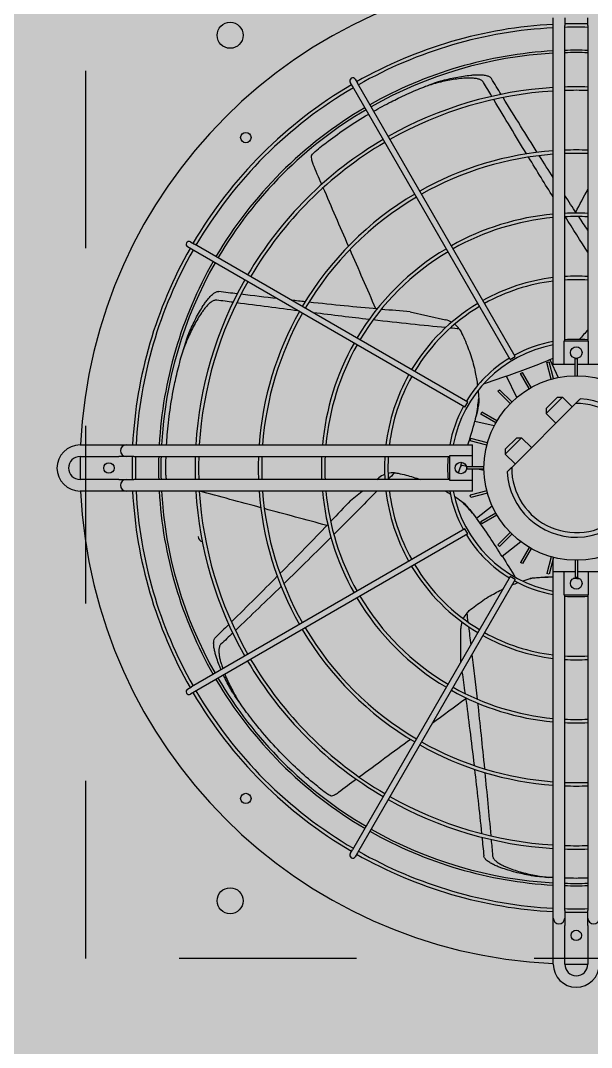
# Model space of a CAD drawing. Header units: metres. Extents: x -11 to 85, y -301 to 135.
# Drawn here: x 66.801 to 67.123, y -175.336 to -174.757 of the extents above; entities that cross this region are included whole.
import ezdxf

# ---------------------------------------------------------------- set-up
doc = ezdxf.new("R2010")
doc.units = ezdxf.units.M
doc.header["$LTSCALE"] = 0.036
doc.linetypes.add('HIDDEN', pattern=[0.375, 0.25, -0.125])
for name, color, linetype in [('elec psiktis', 170, 'Continuous'), ('elec psiktis exartimata', 170, 'Continuous'), ('fan klimatismos hatch', 21, 'Continuous')]:
    doc.layers.add(name, color=color, linetype=linetype)

# ---------------------------------------------------------------- blocks, each defined once
blk = doc.blocks.new('elec psiktis')
at = {"layer": 'fan klimatismos hatch'}
blk.add_hatch(color=256, dxfattribs=at).paths.add_polyline_path([(-3.60494, 2.2384), (-4.78444, 2.2384), (-4.78444, -0.0146), (-3.60494, -0.0146)])
at = {"layer": 'elec psiktis exartimata', "linetype": 'HIDDEN'}
for p, q in [((-4.61819, 0.97365), (-3.76819, 0.97365)), ((-3.76819, 0.97365), (-3.76819, 0.12365))]:
    blk.add_line(p, q, dxfattribs=at)
at = {"layer": 'elec psiktis exartimata'}
for p, q in [((-4.20319, 0.94515), (-4.20319, 0.97865)), ((-4.18319, 0.97865), (-4.18319, 0.94515)), ((-4.17319, 0.97865), (-4.17319, 0.94515)), ((-4.20319, 0.94515), (-4.20319, 0.93865)), ((-4.18319, 0.93865), (-4.18319, 0.94515)), ((-4.17319, 0.94515), (-4.17319, 0.93865)), ((-4.20319, 0.93865), (-4.20319, 0.93215)), ((-4.18319, 0.93215), (-4.18319, 0.93865)), ((-4.17319, 0.93865), (-4.17319, 0.93215)), ((-4.20319, 0.65865), (-4.20319, 0.93215)), ((-4.18319, 0.93215), (-4.18319, 0.65865)), ((-4.17319, 0.93215), (-4.17319, 0.63865)), ((-4.14035, 0.64517), (-4.0036, 0.88202)), ((-4.0036, 0.88202), (-4.0016, 0.88549)), ((-3.99727, 0.88299), (-3.99927, 0.87952)), ((-4.13602, 0.64267), (-3.99927, 0.87952)), ((-4.09917, 0.60582), (-3.86231, 0.74257)), ((-3.86231, 0.74257), (-3.85885, 0.74457)), ((-3.85635, 0.74024), (-3.85981, 0.73824)), ((-4.09667, 0.60149), (-3.85981, 0.73824)), ((-4.09319, 0.71686), (-4.09319, 0.68766)), ((-4.18252, 0.65865), (-4.20385, 0.65865)), ((-4.20385, 0.65865), (-4.20385, 0.63865)), ((-4.18252, 0.63865), (-4.18252, 0.65865)), ((-4.19419, 0.64365), (-4.19219, 0.64365)), ((-4.19419, 0.62865), (-4.19419, 0.64365)), ((-4.19219, 0.62865), (-4.19219, 0.64365)), ((-4.17286, 0.6432), (-4.16874, 0.6432)), ((-4.14035, 0.64517), (-4.13602, 0.64267)), ((-4.21319, 0.63865), (-4.20385, 0.63865)), ((-4.20385, 0.63865), (-4.19419, 0.63865)), ((-4.19219, 0.63865), (-4.18252, 0.63865)), ((-4.18252, 0.63865), (-4.17319, 0.63865)), ((-4.17345, 0.62618), (-4.16956, 0.64068)), ((-4.17319, 0.63865), (-4.17319, 0.62716)), ((-4.17152, 0.62566), (-4.16763, 0.64016)), ((-4.16956, 0.64068), (-4.16763, 0.64016)), ((-4.15405, 0.61843), (-4.14655, 0.63143)), ((-4.15232, 0.61743), (-4.14482, 0.63043)), ((-4.14655, 0.63143), (-4.14482, 0.63043)), ((-4.14509, 0.61259), (-4.12894, 0.62547)), ((-4.13733, 0.60592), (-4.12672, 0.61654)), ((-4.13591, 0.60451), (-4.1253, 0.61512)), ((-4.12672, 0.61654), (-4.1253, 0.61512)), ((-4.09917, 0.60582), (-4.09667, 0.60149)), ((-4.12441, 0.58952), (-4.11141, 0.59702)), ((-4.11141, 0.59702), (-4.11041, 0.59529)), ((-4.12341, 0.58778), (-4.11041, 0.59529)), ((-4.10675, 0.592), (-4.12015, 0.58131)), ((-4.10659, 0.59171), (-4.10402, 0.58849)), ((-4.11618, 0.57032), (-4.10168, 0.57421)), ((-4.11566, 0.56839), (-4.10116, 0.57228)), ((-4.10168, 0.57421), (-4.10116, 0.57228)), ((-3.99755, 0.57676), (-4.00772, 0.56865)), ((-4.10319, 0.56865), (-4.10319, 0.55932)), ((-4.10319, 0.56865), (-3.80969, 0.56865)), ((-3.80969, 0.56865), (-3.80319, 0.56865)), ((-3.80319, 0.56865), (-3.79669, 0.56865)), ((-3.79669, 0.56865), (-3.76319, 0.56865)), ((-4.10319, 0.55932), (-4.10319, 0.54965)), ((-4.08319, 0.55932), (-4.10319, 0.55932)), ((-4.08319, 0.53798), (-4.08319, 0.55932)), ((-4.08319, 0.55865), (-3.80969, 0.55865)), ((-4.02026, 0.55865), (-4.02216, 0.55714)), ((-3.80319, 0.55865), (-3.80969, 0.55865)), ((-3.79669, 0.55865), (-3.80319, 0.55865)), ((-3.79669, 0.55865), (-3.76319, 0.55865)), ((-4.13719, 0.54808), (-4.19261, 0.49266)), ((-4.14015, 0.54512), (-4.13167, 0.53663)), ((-4.11322, 0.55092), (-4.10769, 0.54965)), ((-4.11319, 0.54965), (-4.09819, 0.54965)), ((-4.11319, 0.54765), (-4.09819, 0.54765)), ((-4.10319, 0.54765), (-4.10319, 0.53798)), ((-4.09819, 0.54965), (-4.09819, 0.54765)), ((-4.09804, 0.54745), (-4.09308, 0.54632)), ((-4.13167, 0.53663), (-4.14581, 0.52249)), ((-4.13167, 0.53239), (-4.13167, 0.53663)), ((-4.10319, 0.53798), (-4.08319, 0.53798)), ((-4.10319, 0.53798), (-4.10319, 0.52865)), ((-3.80969, 0.53865), (-4.08319, 0.53865)), ((-3.80969, 0.53865), (-3.80319, 0.53865)), ((-3.80319, 0.53865), (-3.79669, 0.53865)), ((-3.76319, 0.53865), (-3.79669, 0.53865)), ((-4.15429, 0.53098), (-4.14581, 0.52249)), ((-4.14157, 0.52249), (-4.13167, 0.53239)), ((-4.11618, 0.52698), (-4.10168, 0.5231)), ((-4.11566, 0.52892), (-4.10116, 0.52503)), ((-3.80969, 0.52865), (-4.10319, 0.52865)), ((-3.80319, 0.52865), (-3.80969, 0.52865)), ((-3.79669, 0.52865), (-3.80319, 0.52865)), ((-3.76319, 0.52865), (-3.79669, 0.52865)), ((-4.14157, 0.52249), (-4.14581, 0.52249)), ((-4.10116, 0.52503), (-4.10168, 0.5231)), ((-4.17551, 0.50976), (-4.16702, 0.50128)), ((-4.12441, 0.50779), (-4.11141, 0.50029)), ((-4.12341, 0.50952), (-4.11041, 0.50202)), ((-4.1054, 0.5081), (-4.12212, 0.51192)), ((-4.10553, 0.5078), (-4.10645, 0.50378)), ((-4.16702, 0.50128), (-4.18116, 0.48714)), ((-4.16702, 0.49703), (-4.16702, 0.50128)), ((-4.11041, 0.50202), (-4.11141, 0.50029)), ((-4.18965, 0.49562), (-4.18116, 0.48714)), ((-4.17692, 0.48714), (-4.16702, 0.49703)), ((-4.13733, 0.49138), (-4.12672, 0.48077)), ((-4.13591, 0.4928), (-4.1253, 0.48219)), ((-4.09667, 0.49582), (-4.09917, 0.49149)), ((-4.09917, 0.49149), (-3.86231, 0.35474)), ((-4.09667, 0.49582), (-3.85981, 0.35907)), ((-4.17692, 0.48714), (-4.18116, 0.48714)), ((-4.14156, 0.48754), (-4.13259, 0.46893)), ((-4.1253, 0.48219), (-4.12672, 0.48077)), ((-4.15405, 0.47888), (-4.14655, 0.46588)), ((-4.15232, 0.47988), (-4.14482, 0.46688)), ((-4.19419, 0.46866), (-4.19419, 0.45365)), ((-4.19219, 0.46866), (-4.19219, 0.45365)), ((-4.17016, 0.45474), (-4.1776, 0.47019)), ((-4.17345, 0.47113), (-4.16956, 0.45663)), ((-4.17152, 0.47164), (-4.16763, 0.45715)), ((-4.14482, 0.46688), (-4.14655, 0.46588)), ((-4.20385, 0.45865), (-4.21319, 0.45865)), ((-4.20385, 0.45865), (-4.20385, 0.43865)), ((-4.19419, 0.45865), (-4.20385, 0.45865)), ((-4.18252, 0.45865), (-4.19219, 0.45865)), ((-4.18252, 0.43865), (-4.18252, 0.45865)), ((-4.17319, 0.45865), (-4.18252, 0.45865)), ((-4.17319, 0.45865), (-4.17319, 0.16515)), ((-4.17047, 0.45465), (-4.17319, 0.45334)), ((-4.16763, 0.45715), (-4.16956, 0.45663)), ((-4.13602, 0.45464), (-4.14035, 0.45214)), ((-4.13602, 0.45464), (-3.99927, 0.21778)), ((-4.19219, 0.45365), (-4.19419, 0.45365)), ((-4.14035, 0.45214), (-4.0036, 0.21528)), ((-4.20385, 0.43865), (-4.18252, 0.43865)), ((-4.20319, 0.16515), (-4.20319, 0.43865)), ((-4.18319, 0.43865), (-4.18319, 0.16515)), ((-4.04924, 0.41323), (-4.07992, 0.42023)), ((-3.85981, 0.35907), (-3.85635, 0.35707)), ((-3.85885, 0.35274), (-3.86231, 0.35474)), ((-4.0016, 0.21182), (-4.0036, 0.21528)), ((-3.99927, 0.21778), (-3.99727, 0.21432)), ((-4.20319, 0.16515), (-4.20319, 0.15865)), ((-4.18319, 0.15865), (-4.18319, 0.16515)), ((-4.17319, 0.16515), (-4.17319, 0.15865))]:
    blk.add_line(p, q, dxfattribs=at)
for centre, radius in [((-4.19319, 0.95365), 0.0045), ((-3.89319, 0.92365), 0.01125), ((-3.90681, 0.83503), 0.0045), ((-4.19319, 0.64865), 0.005), ((-4.19319, 0.54865), 0.08), ((-4.09319, 0.54865), 0.005), ((-3.78819, 0.54865), 0.0045), ((-4.19319, 0.44865), 0.005), ((-3.90681, 0.26228), 0.0045), ((-3.89319, 0.17365), 0.01125)]:
    blk.add_circle(centre, radius, dxfattribs=at)
for centre, radius, start, end in [((-4.19319, 0.97865), 0.02, 0, 180), ((-4.19319, 0.97865), 0.01, 0, 180), ((-4.19319, 0.54865), 0.43, 88.66742, 91.33258), ((-4.19319, 0.54865), 0.43, 2.66588, 87.33412), ((-4.20819, 0.93865), 0.005, 0, 180), ((-4.17819, 0.93865), 0.005, 0, 180), ((-4.19319, 0.54865), 0.385, 88.51163, 91.48837), ((-4.19319, 0.54865), 0.382, 88.49994, 91.50006), ((-4.19319, 0.54865), 0.385, 60.37205, 87.02226), ((-4.19319, 0.54865), 0.382, 60.37498, 86.99885), ((-4.19319, 0.54865), 0.362, 88.41704, 91.58296), ((-4.19319, 0.54865), 0.36, 88.40825, 91.59175), ((-4.19319, 0.54865), 0.362, 60.39569, 86.83287), ((-4.19319, 0.54865), 0.36, 60.39789, 86.81526), ((-3.99944, 0.88424), 0.0025, 330, 150), ((-4.19319, 0.54865), 0.3303, 88.26508, 91.73492), ((-4.19319, 0.54865), 0.3273, 88.24917, 91.75083), ((-4.19319, 0.54865), 0.3303, 60.43367, 86.52856), ((-4.19319, 0.54865), 0.3273, 60.43764, 86.4967), ((-4.19319, 0.54865), 0.382, 30.37498, 59.62502), ((-4.19319, 0.54865), 0.385, 30.37205, 59.62795), ((-4.19319, 0.54865), 0.36, 30.39789, 59.60211), ((-4.19319, 0.54865), 0.362, 30.39569, 59.60431), ((-4.19319, 0.54865), 0.3273, 30.43764, 59.56236), ((-4.19319, 0.54865), 0.3303, 30.43367, 59.56633), ((-4.19319, 0.54865), 0.2756, 87.9206, 92.0794), ((-4.19319, 0.54865), 0.2726, 87.8977, 92.1023), ((-4.19319, 0.54865), 0.2756, 60.51974, 85.83845), ((-4.19319, 0.54865), 0.2726, 60.52546, 85.79257), ((-4.19319, 0.54865), 0.2726, 30.52546, 59.47454), ((-4.19319, 0.54865), 0.2756, 30.51974, 59.48026), ((-4.19319, 0.54865), 0.2209, 87.40537, 92.59463), ((-4.19319, 0.54865), 0.2179, 87.36962, 92.63038), ((-4.19319, 0.54865), 0.2209, 60.64845, 84.8054), ((-4.19319, 0.54865), 0.2179, 60.65738, 84.73368), ((-4.19319, 0.54865), 0.2209, 30.64845, 59.35155), ((-3.8576, 0.7424), 0.0025, 300, 120), ((-4.19319, 0.54865), 0.385, 2.97774, 29.62795), ((-4.19319, 0.54865), 0.2179, 30.65738, 59.34262), ((-4.19319, 0.54865), 0.382, 3.00115, 29.62502), ((-4.19319, 0.54865), 0.36, 3.18474, 29.60211), ((-4.19319, 0.54865), 0.362, 3.16713, 29.60431), ((-4.19319, 0.54865), 0.1662, 86.55052, 93.44948), ((-4.19319, 0.54865), 0.1662, 60.86188, 83.08845), ((-4.19319, 0.54865), 0.1632, 86.48703, 93.51297), ((-4.19319, 0.54865), 0.1632, 60.87773, 82.96076), ((-4.19319, 0.54865), 0.3273, 3.5033, 29.56236), ((-4.19319, 0.54865), 0.3303, 3.47144, 29.56633), ((-4.19319, 0.54865), 0.1632, 30.87773, 59.12227), ((-4.19319, 0.54865), 0.1662, 30.86188, 59.13812), ((-4.11319, 0.68766), 0.02, 343.60394, 360), ((-4.11319, 0.68766), 0.02, 318.43967, 334.65773), ((-4.19319, 0.54865), 0.2726, 4.20743, 29.47454), ((-4.19319, 0.54865), 0.2756, 4.16155, 29.48026), ((-4.19319, 0.54865), 0.1115, 84.85445, 95.14555), ((-4.19319, 0.54865), 0.1115, 61.28477, 79.66681), ((-4.19319, 0.54865), 0.1085, 10.62218, 79.37782), ((-4.19319, 0.54865), 0.2179, 5.26632, 29.34262), ((-4.19319, 0.54865), 0.2209, 5.1946, 29.35155), ((-4.14542, 1.18928), 0.54672, 264.63392, 265.26768), ((-4.19319, 0.54865), 0.1115, 31.28477, 58.71523), ((-3.66254, 0.91073), 0.54672, 211.45128, 215.66029), ((-4.19319, 0.54865), 0.1632, 7.03924, 29.12227), ((-4.19319, 0.54865), 0.1662, 6.91155, 29.13812), ((-4.19319, 0.54865), 0.06, 3.18969, 266.81031), ((-3.87019, 0.60815), 0.0046, 0, 76.87914), ((-4.19319, 0.54865), 0.056, 359.41531, 270.58469), ((-4.19319, 0.54865), 0.1115, 10.33319, 28.71523), ((-3.80319, 0.56365), 0.005, 270, 90), ((-3.76319, 0.54865), 0.02, 270, 90), ((-4.19319, 0.54865), 0.1115, 354.85445, 5.14555), ((-4.03463, 0.57277), 0.02, 267.0111, 283.22916), ((-4.19319, 0.54865), 0.1632, 356.48703, 3.51297), ((-4.19319, 0.54865), 0.1662, 356.55052, 3.44948), ((-4.03463, 0.57277), 0.02, 292.17537, 308.57143), ((-4.19319, 0.54865), 0.2179, 357.36962, 2.63038), ((-4.19319, 0.54865), 0.2209, 357.40537, 2.59463), ((-4.19319, 0.54865), 0.2726, 357.8977, 2.1023), ((-4.19319, 0.54865), 0.2756, 357.9206, 2.0794), ((-4.19319, 0.54865), 0.3273, 358.24917, 1.75083), ((-4.19319, 0.54865), 0.3303, 358.26508, 1.73492), ((-4.19319, 0.54865), 0.36, 358.40825, 1.59175), ((-4.19319, 0.54865), 0.362, 358.41704, 1.58296), ((-4.19319, 0.54865), 0.382, 358.49994, 1.50006), ((-4.19319, 0.54865), 0.385, 358.51163, 1.48837), ((-4.19319, 0.54865), 0.43, 358.66742, 1.33258), ((-3.76319, 0.54865), 0.01, 270, 90), ((-3.57925, 0.35953), 0.54672, 160.02271, 160.31194), ((-3.80319, 0.53365), 0.005, 270, 90), ((-4.19319, 0.54865), 0.1085, 280.62218, 349.37782), ((-4.19319, 0.54865), 0.43, 272.66588, 357.33412), ((-3.57925, 0.35953), 0.54672, 161.98072, 164.23172), ((-4.19319, 0.54865), 0.1115, 331.28477, 349.66681), ((-4.19319, 0.54865), 0.1632, 330.87773, 352.96076), ((-4.19319, 0.54865), 0.1662, 330.86188, 353.08845), ((-4.19319, 0.54865), 0.2179, 330.65738, 354.73368), ((-4.19319, 0.54865), 0.2209, 330.64845, 354.8054), ((-4.19319, 0.54865), 0.2726, 330.52546, 355.79257), ((-4.19319, 0.54865), 0.2756, 330.51974, 355.83845), ((-4.19319, 0.54865), 0.3273, 330.43764, 356.4967), ((-4.19319, 0.54865), 0.3303, 330.43367, 356.52856), ((-4.19319, 0.54865), 0.36, 330.39789, 356.81526), ((-4.19319, 0.54865), 0.362, 330.39569, 356.83287), ((-4.19319, 0.54865), 0.382, 330.37498, 356.99885), ((-4.19319, 0.54865), 0.385, 330.37205, 357.02226), ((-4.19319, 0.54865), 0.1115, 301.28477, 328.71523), ((-3.95826, -0.04926), 0.54672, 108.59414, 112.80315), ((-4.19319, 0.54865), 0.1632, 300.87773, 329.12227), ((-4.19319, 0.54865), 0.1662, 300.86188, 329.13812), ((-4.19319, 0.54865), 0.1115, 280.33319, 298.71523), ((-4.19319, 0.54865), 0.1115, 264.85445, 275.14555), ((-4.19319, 0.54865), 0.2179, 300.65738, 329.34262), ((-4.07547, 0.43973), 0.02, 215.58252, 231.80059), ((-4.19319, 0.54865), 0.2209, 300.64845, 329.35155), ((-4.07547, 0.43973), 0.02, 240.7468, 257.14286), ((-4.19319, 0.54865), 0.2726, 300.52546, 329.47454), ((-4.19319, 0.54865), 0.1632, 277.03924, 299.12227), ((-4.19319, 0.54865), 0.1662, 276.91155, 299.13812), ((-4.19319, 0.54865), 0.2756, 300.51974, 329.48026), ((-4.19319, 0.54865), 0.1632, 266.48703, 273.51297), ((-4.19319, 0.54865), 0.1662, 266.55052, 273.44948), ((-4.19319, 0.54865), 0.3273, 300.43764, 329.56236), ((-4.19319, 0.54865), 0.3303, 300.43367, 329.56633), ((-4.19319, 0.54865), 0.36, 300.39789, 329.60211), ((-4.19319, 0.54865), 0.362, 300.39569, 329.60431), ((-4.19319, 0.54865), 0.2179, 275.26632, 299.34262), ((-4.19319, 0.54865), 0.2209, 275.1946, 299.35155), ((-3.8576, 0.3549), 0.0025, 240, 60), ((-4.19319, 0.54865), 0.382, 300.37498, 329.62502), ((-4.19319, 0.54865), 0.385, 300.37205, 329.62795), ((-4.19319, 0.54865), 0.2179, 267.36962, 272.63038), ((-4.19319, 0.54865), 0.2209, 267.40537, 272.59463), ((-4.19319, 0.54865), 0.2726, 274.20743, 299.47454), ((-4.19319, 0.54865), 0.2756, 274.16155, 299.48026), ((-4.19319, 0.54865), 0.2726, 267.8977, 272.1023), ((-4.19319, 0.54865), 0.2756, 267.9206, 272.0794), ((-4.19319, 0.54865), 0.3273, 273.5033, 299.56236), ((-4.19319, 0.54865), 0.3303, 273.47144, 299.56633), ((-4.19319, 0.54865), 0.36, 273.18474, 299.60211), ((-4.19319, 0.54865), 0.362, 273.16713, 299.60431), ((-4.19319, 0.54865), 0.3273, 268.24917, 271.75083), ((-4.19319, 0.54865), 0.3303, 268.26508, 271.73492), ((-4.19319, 0.54865), 0.382, 273.00115, 299.62502), ((-4.19319, 0.54865), 0.385, 272.97774, 299.62795), ((-3.99944, 0.21307), 0.0025, 210, 30), ((-4.19319, 0.54865), 0.36, 268.40825, 271.59175), ((-4.19319, 0.54865), 0.362, 268.41704, 271.58296), ((-4.19319, 0.54865), 0.382, 268.49994, 271.50006), ((-4.19319, 0.54865), 0.385, 268.51163, 271.48837)]:
    blk.add_arc(centre, radius, start, end, dxfattribs=at)
at = {"layer": 'elec psiktis exartimata', "extrusion": (0, 0, -1)}
for centre, major_axis, ratio, start_param, end_param in [((-4.05301, 17.7173), (0, 17.211), 0.018843, 3.347706, 3.351652), ((-4.05301, 17.7173), (0, 17.13139), 0.018843, 3.323531, 3.328609), ((-4.05301, 17.7173), (0, 17.211), 0.018843, 3.330536, 3.346812), ((-4.05301, 17.7173), (0, 17.13139), 0.018843, 3.303429, 3.322502), ((-8.19972, -2.82575), (6.22096, 4.96105), 0.040757, -0.79826, -0.794884), ((-8.19972, -2.82575), (6.22096, 4.96105), 0.040757, -0.808434, -0.798814), ((-4.05301, 17.7173), (0, 17.211), 0.018843, 3.310873, 3.329534), ((-4.05301, 17.7173), (0, 17.13139), 0.018843, 3.279106, 3.30223), ((-8.19972, -2.82575), (6.22096, 4.96105), 0.040757, -0.818699, -0.812439), ((-4.05301, 17.7173), (0, 17.211), 0.018843, 3.295685, 3.30969), ((-4.05301, 17.7173), (0, 17.13139), 0.018843, 3.269232, 3.277575), ((-4.05301, 17.7173), (0, 17.211), 0.018843, 3.286266, 3.29253), ((9.31721, 11.14354), (13.4561, 10.73088), 0.018843, 3.347706, 3.351652), ((9.31721, 11.14354), (13.39386, 10.68125), 0.018843, 3.323531, 3.328609), ((9.31721, 11.14354), (13.4561, 10.73088), 0.018843, 3.330536, 3.346812), ((-4.05301, 17.7173), (0, 17.211), 0.018843, 3.281463, 3.284642), ((9.31721, 11.14354), (13.39386, 10.68125), 0.018843, 3.303429, 3.322502), ((-3.9868, 0.53395), (-0.2022, 0.25355), 0.192511, -1.054205, -0.97772), ((9.31721, 11.14354), (13.4561, 10.73088), 0.018843, 3.310873, 3.329534), ((9.31721, 11.14354), (13.39386, 10.68125), 0.018843, 3.279106, 3.30223), ((9.31721, 11.14354), (13.4561, 10.73088), 0.018843, 3.2903, 3.30969), ((-9.32943, 1.57719), (-7.75741, 1.77058), 0.040757, 2.322894, 2.332595), ((9.31721, 11.14354), (13.39386, 10.68125), 0.018843, 3.266381, 3.277575), ((-9.32943, 1.57719), (-7.75741, 1.77058), 0.040757, 2.333158, 2.342778), ((-4.076, 0.37812), (0.07216, 0.31617), 0.192511, -1.054205, -1.028833), ((9.31721, 11.14354), (13.4561, 10.73088), 0.018843, 3.281463, 3.284642), ((-4.25345, 0.35071), (0.29218, 0.14071), 0.192511, -1.054205, -0.97772), ((12.51382, -3.40839), (-16.77948, 3.82981), 0.018843, 0.13987, 0.143049), ((12.51382, -3.40839), (-16.77948, 3.82981), 0.018843, 0.144674, 0.168097), ((12.51382, -3.40839), (-16.77948, 3.82981), 0.018843, 0.169281, 0.185293), ((12.51382, -3.40839), (-16.70187, 3.81209), 0.018843, 0.124789, 0.135982), ((12.51382, -3.40839), (-16.70187, 3.81209), 0.018843, 0.137514, 0.160637), ((-6.59144, 5.20562), (-3.45237, 7.16892), 0.040757, 2.322894, 2.332595), ((12.51382, -3.40839), (-16.77948, 3.82981), 0.018843, 0.189296, 0.205219), ((12.51382, -3.40839), (-16.70187, 3.81209), 0.018843, 0.161837, 0.166074), ((12.51382, -3.40839), (-16.70187, 3.81209), 0.018843, 0.170423, 0.180909), ((12.51382, -3.40839), (-16.77948, 3.82981), 0.018843, 0.206114, 0.210059), ((12.51382, -3.40839), (-16.70187, 3.81209), 0.018843, 0.181938, 0.187017), ((3.12972, -14.98059), (-7.46757, 15.50657), 0.018843, 0.155025, 0.168097), ((-6.59144, 5.20562), (-3.45237, 7.16892), 0.040757, 2.333158, 2.342778), ((3.12972, -14.98059), (-7.43303, 15.43485), 0.018843, 0.129765, 0.135982), ((-2.04752, 5.32726), (3.45237, 7.16892), 0.040757, 2.322894, 2.32675), ((3.12972, -14.98059), (-7.43303, 15.43485), 0.018843, 0.137514, 0.145075), ((3.12972, -14.98059), (-7.46757, 15.50657), 0.018843, 0.174837, 0.187941), ((-6.59144, 5.20562), (-3.45237, 7.16892), 0.040757, 2.343333, 2.346709), ((3.12972, -14.98059), (-7.43303, 15.43485), 0.018843, 0.152276, 0.160637), ((3.12972, -14.98059), (-7.46757, 15.50657), 0.018843, 0.188944, 0.205219), ((3.12972, -14.98059), (-7.43303, 15.43485), 0.018843, 0.161837, 0.180909), ((3.12972, -14.98059), (-7.43303, 15.43485), 0.018843, 0.181938, 0.187017), ((3.12972, -14.98059), (-7.46757, 15.50657), 0.018843, 0.206114, 0.210059)]:
    blk.add_ellipse(centre, major_axis=major_axis, ratio=ratio, start_param=start_param, end_param=end_param, dxfattribs=at)
at = {"layer": 'elec psiktis exartimata'}
for points, knots in [([(-4.20319, 0.90411), (-4.20213, 0.90414), (-4.20107, 0.90417), (-4.19775, 0.90423), (-4.19547, 0.90425), (-4.19319, 0.90425)], [94.411027, 94.411027, 94.411027, 94.411027, 97.766405, 97.766405, 104.926774, 104.926774, 104.926774, 104.926774]), ([(-4.16895, 0.90343), (-4.16639, 0.90325), (-4.16381, 0.90305), (-4.15988, 0.90269), (-4.15854, 0.90256), (-4.15719, 0.90243)], [23.843624, 23.843624, 23.843624, 23.843624, 31.17572, 31.17572, 34.967352, 34.967352, 34.967352, 34.967352]), ([(-4.12063, 0.88463), (-4.12066, 0.88492), (-4.12071, 0.8852), (-4.12091, 0.88588), (-4.12108, 0.88628), (-4.1215, 0.88703), (-4.12175, 0.88739), (-4.12229, 0.88806), (-4.12258, 0.88837), (-4.12325, 0.88902), (-4.12366, 0.88938), (-4.12451, 0.89005), (-4.12496, 0.89038), (-4.12635, 0.89131), (-4.12734, 0.89189), (-4.12936, 0.89297), (-4.13039, 0.89347), (-4.13244, 0.89439), (-4.13345, 0.89481), (-4.13628, 0.89594), (-4.1382, 0.89662), (-4.14213, 0.8979), (-4.14413, 0.8985), (-4.1482, 0.8996), (-4.15026, 0.90012), (-4.15441, 0.90106), (-4.1565, 0.90149), (-4.16206, 0.90252), (-4.16554, 0.90304), (-4.16895, 0.90343)], [116.818504, 116.818504, 116.818504, 116.818504, 117.674315, 117.674315, 118.90653, 118.90653, 120.138745, 120.138745, 121.370961, 121.370961, 122.9854, 122.9854, 124.599839, 124.599839, 127.828717, 127.828717, 131.057596, 131.057596, 134.286474, 134.286474, 140.459649, 140.459649, 146.632824, 146.632824, 152.805999, 152.805999, 158.979173, 158.979173, 169.240552, 169.240552, 169.240552, 169.240552]), ([(-4.15719, 0.90243), (-4.15596, 0.90223), (-4.15472, 0.90203), (-4.15127, 0.90141), (-4.14906, 0.90097), (-4.14468, 0.90001), (-4.1425, 0.89949), (-4.1382, 0.89837), (-4.13608, 0.89777), (-4.13192, 0.89649), (-4.12988, 0.89581), (-4.12686, 0.89469), (-4.12577, 0.89427), (-4.12356, 0.89334), (-4.12244, 0.89284), (-4.12025, 0.89177), (-4.11918, 0.89119), (-4.11767, 0.89025), (-4.11718, 0.88992), (-4.11624, 0.88924), (-4.11579, 0.88888), (-4.11477, 0.88796), (-4.11417, 0.88731), (-4.1135, 0.88623), (-4.11332, 0.88585), (-4.11311, 0.88519), (-4.11305, 0.88491), (-4.11303, 0.88463)], [72.856457, 72.856457, 72.856457, 72.856457, 76.498272, 76.498272, 82.972306, 82.972306, 89.446341, 89.446341, 95.920375, 95.920375, 102.39441, 102.39441, 105.823764, 105.823764, 109.253118, 109.253118, 112.682473, 112.682473, 114.39715, 114.39715, 116.111827, 116.111827, 118.548976, 118.548976, 119.767551, 119.767551, 120.608571, 120.608571, 120.608571, 120.608571]), ([(-3.98068, 0.83293), (-3.98086, 0.83288), (-3.98105, 0.83282), (-3.9818, 0.83258), (-3.98238, 0.83237), (-3.98352, 0.83189), (-3.98408, 0.83163), (-3.98518, 0.83104), (-3.98572, 0.83072), (-3.98653, 0.83019), (-3.98681, 0.82999), (-3.98709, 0.82979)], [148.21489, 148.21489, 148.21489, 148.21489, 148.790276, 148.790276, 150.632855, 150.632855, 152.475435, 152.475435, 154.318014, 154.318014, 155.348889, 155.348889, 155.348889, 155.348889]), ([(-3.98068, 0.83293), (-3.9801, 0.83269), (-3.97953, 0.83242), (-3.97793, 0.83159), (-3.97695, 0.83095), (-3.97603, 0.83025)], [23.505025, 23.505025, 23.505025, 23.505025, 25.859516, 25.859516, 30.318685, 30.318685, 30.318685, 30.318685]), ([(-3.97603, 0.83025), (-3.97237, 0.82743), (-3.96863, 0.82442), (-3.95988, 0.81709), (-3.95484, 0.81264), (-3.94469, 0.80311), (-3.93958, 0.79803), (-3.92944, 0.78728), (-3.92441, 0.78161), (-3.91803, 0.77392), (-3.91659, 0.77216), (-3.91517, 0.77037)], [5.628237, 5.628237, 5.628237, 5.628237, 24.441601, 24.441601, 48.883202, 48.883202, 73.324803, 73.324803, 97.766405, 97.766405, 104.926774, 104.926774, 104.926774, 104.926774]), ([(-3.91517, 0.77037), (-3.91172, 0.76605), (-3.90834, 0.7616), (-3.90357, 0.75501), (-3.90213, 0.75297), (-3.9007, 0.7509)], [104.926774, 104.926774, 104.926774, 104.926774, 122.208006, 122.208006, 129.840338, 129.840338, 129.840338, 129.840338]), ([(-3.88867, 0.72735), (-3.88907, 0.72836), (-3.88949, 0.72936), (-3.89075, 0.7323), (-3.89164, 0.73423), (-3.89349, 0.73806), (-3.89445, 0.73996), (-3.89712, 0.74495), (-3.89888, 0.74799), (-3.9007, 0.7509)], [143.437266, 143.437266, 143.437266, 143.437266, 146.632824, 146.632824, 152.805999, 152.805999, 158.979173, 158.979173, 169.240552, 169.240552, 169.240552, 169.240552]), ([(-3.9007, 0.7509), (-3.89924, 0.74879), (-3.89779, 0.74665), (-3.89562, 0.74335), (-3.89488, 0.74222), (-3.89415, 0.74109)], [23.843624, 23.843624, 23.843624, 23.843624, 31.17572, 31.17572, 34.967352, 34.967352, 34.967352, 34.967352]), ([(-3.89415, 0.74109), (-3.89353, 0.74), (-3.89292, 0.7389), (-3.89126, 0.73582), (-3.89022, 0.73382), (-3.88862, 0.73057), (-3.88802, 0.72932), (-3.88744, 0.72806)], [72.856457, 72.856457, 72.856457, 72.856457, 76.498272, 76.498272, 82.972306, 82.972306, 86.976106, 86.976106, 86.976106, 86.976106]), ([(-3.88527, 0.70141), (-3.88506, 0.7016), (-3.88487, 0.70182), (-3.88446, 0.7024), (-3.88426, 0.70278), (-3.88394, 0.70358), (-3.88381, 0.704), (-3.88363, 0.70484), (-3.88356, 0.70526), (-3.88347, 0.70619), (-3.88345, 0.70673), (-3.88345, 0.70782), (-3.88348, 0.70838), (-3.88361, 0.71005), (-3.88378, 0.71118), (-3.88419, 0.71343), (-3.88445, 0.71455), (-3.885, 0.71672), (-3.8853, 0.71778), (-3.886, 0.72005), (-3.88642, 0.72133), (-3.88687, 0.72262)], [116.818504, 116.818504, 116.818504, 116.818504, 117.674315, 117.674315, 118.90653, 118.90653, 120.138745, 120.138745, 121.370961, 121.370961, 122.9854, 122.9854, 124.599839, 124.599839, 127.828717, 127.828717, 131.057596, 131.057596, 134.286474, 134.286474, 138.394553, 138.394553, 138.394553, 138.394553]), ([(-3.88539, 0.72347), (-3.88485, 0.7222), (-3.88433, 0.72092), (-3.88303, 0.71763), (-3.8823, 0.71561), (-3.88129, 0.71255), (-3.88094, 0.71143), (-3.88028, 0.70913), (-3.87998, 0.70794), (-3.87946, 0.70556), (-3.87924, 0.70436), (-3.87903, 0.70259), (-3.87898, 0.702), (-3.87893, 0.70084), (-3.87893, 0.70027), (-3.87902, 0.6989), (-3.87915, 0.69803), (-3.87958, 0.69683), (-3.87976, 0.69645), (-3.88015, 0.69587), (-3.88033, 0.69566), (-3.88053, 0.69546)], [91.858893, 91.858893, 91.858893, 91.858893, 95.920375, 95.920375, 102.39441, 102.39441, 105.823764, 105.823764, 109.253118, 109.253118, 112.682473, 112.682473, 114.39715, 114.39715, 116.111827, 116.111827, 118.548976, 118.548976, 119.767551, 119.767551, 120.608571, 120.608571, 120.608571, 120.608571]), ([(-4.10045, 0.67224), (-4.10227, 0.67074), (-4.10412, 0.66928), (-4.11004, 0.66485), (-4.11424, 0.66204), (-4.12224, 0.65727), (-4.126, 0.65525), (-4.12982, 0.6534)], [22.344079, 22.344079, 22.344079, 22.344079, 29.207025, 29.207025, 43.810537, 43.810537, 56.185138, 56.185138, 56.185138, 56.185138]), ([(-4.09822, 0.67439), (-4.09848, 0.6741), (-4.09874, 0.67382), (-4.09946, 0.67309), (-4.09994, 0.67265), (-4.10045, 0.67224)], [74.725099, 74.725099, 74.725099, 74.725099, 75.874264, 75.874264, 77.80458, 77.80458, 77.80458, 77.80458]), ([(-4.17319, 0.6432), (-4.17308, 0.6432), (-4.17297, 0.6432), (-4.17062, 0.6432), (-4.16832, 0.64326), (-4.16363, 0.64349), (-4.16124, 0.64367), (-4.15694, 0.64407), (-4.15504, 0.64428), (-4.15313, 0.64451)], [51.900767, 51.900767, 51.900767, 51.900767, 52.250056, 52.250056, 59.476064, 59.476064, 66.702072, 66.702072, 72.30074, 72.30074, 72.30074, 72.30074]), ([(-4.15593, 0.64374), (-4.15596, 0.64374), (-4.15599, 0.64374), (-4.15954, 0.64346), (-4.16301, 0.64328), (-4.16719, 0.64321), (-4.16797, 0.6432), (-4.16874, 0.6432)], [63.116183, 63.116183, 63.116183, 63.116183, 63.200181, 63.200181, 73.733544, 73.733544, 76.156299, 76.156299, 76.156299, 76.156299]), ([(-4.15313, 0.64451), (-4.15356, 0.64439), (-4.15398, 0.64427), (-4.15494, 0.64401), (-4.15546, 0.64387), (-4.15593, 0.64374)], [60.821368, 60.821368, 60.821368, 60.821368, 62.414931, 62.414931, 64.507113, 64.507113, 64.507113, 64.507113]), ([(-4.10679, 0.59197), (-4.10673, 0.59188), (-4.10666, 0.5918), (-4.1052, 0.58996), (-4.10372, 0.5882), (-4.10061, 0.58468), (-4.09898, 0.58292), (-4.09599, 0.57981), (-4.09464, 0.57845), (-4.09327, 0.57711)], [51.900767, 51.900767, 51.900767, 51.900767, 52.250056, 52.250056, 59.476064, 59.476064, 66.702072, 66.702072, 72.30074, 72.30074, 72.30074, 72.30074]), ([(-4.09561, 0.57881), (-4.09563, 0.57883), (-4.09565, 0.57885), (-4.09809, 0.58145), (-4.10039, 0.58406), (-4.10305, 0.58728), (-4.10354, 0.58789), (-4.10402, 0.58849)], [63.116183, 63.116183, 63.116183, 63.116183, 63.200181, 63.200181, 73.733544, 73.733544, 76.156299, 76.156299, 76.156299, 76.156299]), ([(-4.09327, 0.57711), (-4.09363, 0.57736), (-4.09399, 0.57762), (-4.09479, 0.5782), (-4.09522, 0.57852), (-4.09561, 0.57881)], [60.821368, 60.821368, 60.821368, 60.821368, 62.414931, 62.414931, 64.507113, 64.507113, 64.507113, 64.507113]), ([(-4.03875, 0.5532), (-4.04105, 0.55369), (-4.04335, 0.55423), (-4.0498, 0.55592), (-4.05393, 0.5572), (-4.05799, 0.55865)], [22.344079, 22.344079, 22.344079, 22.344079, 29.207025, 29.207025, 41.706566, 41.706566, 41.706566, 41.706566]), ([(-4.03567, 0.5528), (-4.03606, 0.55282), (-4.03644, 0.55285), (-4.03746, 0.55297), (-4.0381, 0.55307), (-4.03875, 0.5532)], [74.725099, 74.725099, 74.725099, 74.725099, 75.874264, 75.874264, 77.80458, 77.80458, 77.80458, 77.80458]), ([(-3.83815, 0.55865), (-3.83809, 0.55841), (-3.83804, 0.55817), (-3.83777, 0.55677), (-3.83765, 0.5556), (-3.83763, 0.55445)], [24.928779, 24.928779, 24.928779, 24.928779, 25.859516, 25.859516, 30.318685, 30.318685, 30.318685, 30.318685]), ([(-3.83763, 0.55445), (-3.83756, 0.54983), (-3.83757, 0.54503), (-3.8377, 0.5396), (-3.83771, 0.53913), (-3.83773, 0.53865)], [5.628237, 5.628237, 5.628237, 5.628237, 24.441601, 24.441601, 26.21864, 26.21864, 26.21864, 26.21864]), ([(-3.83815, 0.52865), (-3.83831, 0.5258), (-3.83851, 0.5229), (-3.83931, 0.51302), (-3.84009, 0.50586), (-3.84217, 0.49123), (-3.84347, 0.48376), (-3.84551, 0.47398), (-3.84599, 0.47176), (-3.8465, 0.46953)], [38.531666, 38.531666, 38.531666, 38.531666, 48.883202, 48.883202, 73.324803, 73.324803, 97.766405, 97.766405, 104.926774, 104.926774, 104.926774, 104.926774]), ([(-4.10546, 0.50812), (-4.10548, 0.50801), (-4.10551, 0.5079), (-4.10603, 0.50562), (-4.10648, 0.50336), (-4.1073, 0.49874), (-4.10766, 0.49637), (-4.10823, 0.49209), (-4.10845, 0.49019), (-4.10864, 0.48828)], [51.900767, 51.900767, 51.900767, 51.900767, 52.250056, 52.250056, 59.476064, 59.476064, 66.702072, 66.702072, 72.30074, 72.30074, 72.30074, 72.30074]), ([(-4.10877, 0.49117), (-4.10877, 0.4912), (-4.10876, 0.49123), (-4.10825, 0.49475), (-4.10765, 0.49817), (-4.10679, 0.50227), (-4.10662, 0.50303), (-4.10645, 0.50378)], [63.116183, 63.116183, 63.116183, 63.116183, 63.200181, 63.200181, 73.733544, 73.733544, 76.156299, 76.156299, 76.156299, 76.156299]), ([(-4.10864, 0.48828), (-4.10867, 0.48872), (-4.10869, 0.48916), (-4.10873, 0.49015), (-4.10875, 0.49069), (-4.10877, 0.49117)], [60.821368, 60.821368, 60.821368, 60.821368, 62.414931, 62.414931, 64.507113, 64.507113, 64.507113, 64.507113]), ([(-4.09334, 0.43074), (-4.09439, 0.43285), (-4.0954, 0.43498), (-4.0984, 0.44174), (-4.1002, 0.44646), (-4.10331, 0.45605), (-4.10462, 0.46092), (-4.10646, 0.46959), (-4.10711, 0.47338), (-4.10761, 0.47717)], [22.344079, 22.344079, 22.344079, 22.344079, 29.207025, 29.207025, 43.810537, 43.810537, 58.414049, 58.414049, 69.687336, 69.687336, 69.687336, 69.687336]), ([(-3.8465, 0.46953), (-3.84773, 0.46414), (-3.8491, 0.45872), (-3.85128, 0.45089), (-3.85198, 0.44848), (-3.8527, 0.44608)], [104.926774, 104.926774, 104.926774, 104.926774, 122.208006, 122.208006, 129.840338, 129.840338, 129.840338, 129.840338]), ([(-4.17018, 0.45479), (-4.17028, 0.45474), (-4.17038, 0.4547), (-4.17137, 0.45422), (-4.17228, 0.45377), (-4.17319, 0.4533)], [51.900767, 51.900767, 51.900767, 51.900767, 52.250056, 52.250056, 55.469243, 55.469243, 55.469243, 55.469243]), ([(-3.88178, 0.40316), (-3.88149, 0.40312), (-3.8812, 0.40311), (-3.88049, 0.40315), (-3.88007, 0.40323), (-3.87924, 0.40347), (-3.87884, 0.40363), (-3.87807, 0.40401), (-3.8777, 0.40423), (-3.87691, 0.40473), (-3.87648, 0.40505), (-3.87563, 0.40574), (-3.87521, 0.4061), (-3.87399, 0.40725), (-3.87321, 0.40808), (-3.87171, 0.40981), (-3.87099, 0.4107), (-3.86963, 0.4125), (-3.869, 0.41339), (-3.86727, 0.4159), (-3.86618, 0.41762), (-3.86406, 0.42116), (-3.86303, 0.42299), (-3.86104, 0.4267), (-3.86008, 0.4286), (-3.85824, 0.43243), (-3.85736, 0.43437), (-3.85512, 0.43957), (-3.85384, 0.44284), (-3.8527, 0.44608)], [116.818504, 116.818504, 116.818504, 116.818504, 117.674315, 117.674315, 118.90653, 118.90653, 120.138745, 120.138745, 121.370961, 121.370961, 122.9854, 122.9854, 124.599839, 124.599839, 127.828717, 127.828717, 131.057596, 131.057596, 134.286474, 134.286474, 140.459649, 140.459649, 146.632824, 146.632824, 152.805999, 152.805999, 158.979173, 158.979173, 169.240552, 169.240552, 169.240552, 169.240552]), ([(-3.8527, 0.44608), (-3.85344, 0.44362), (-3.85421, 0.44115), (-3.85543, 0.4374), (-3.85586, 0.43612), (-3.85629, 0.43484)], [23.843624, 23.843624, 23.843624, 23.843624, 31.17572, 31.17572, 34.967352, 34.967352, 34.967352, 34.967352]), ([(-4.09173, 0.42809), (-4.09196, 0.42841), (-4.09217, 0.42873), (-4.09272, 0.42959), (-4.09304, 0.43016), (-4.09334, 0.43074)], [74.725099, 74.725099, 74.725099, 74.725099, 75.874264, 75.874264, 77.80458, 77.80458, 77.80458, 77.80458]), ([(-3.85629, 0.43484), (-3.85675, 0.43368), (-3.85723, 0.43252), (-3.8586, 0.42929), (-3.85952, 0.42724), (-3.86143, 0.42318), (-3.86242, 0.42117), (-3.86447, 0.41723), (-3.86553, 0.41529), (-3.8677, 0.41152), (-3.86882, 0.40969), (-3.87058, 0.40699), (-3.87124, 0.40602), (-3.87263, 0.40407), (-3.87337, 0.40309), (-3.8749, 0.4012), (-3.87571, 0.40028), (-3.87696, 0.39902), (-3.87739, 0.39861), (-3.87826, 0.39785), (-3.87871, 0.39749), (-3.87983, 0.39671), (-3.8806, 0.39626), (-3.8818, 0.39585), (-3.88221, 0.39576), (-3.88291, 0.3957), (-3.88319, 0.39571), (-3.88347, 0.39574)], [72.856457, 72.856457, 72.856457, 72.856457, 76.498272, 76.498272, 82.972306, 82.972306, 89.446341, 89.446341, 95.920375, 95.920375, 102.39441, 102.39441, 105.823764, 105.823764, 109.253118, 109.253118, 112.682473, 112.682473, 114.39715, 114.39715, 116.111827, 116.111827, 118.548976, 118.548976, 119.767551, 119.767551, 120.608571, 120.608571, 120.608571, 120.608571]), ([(-3.96333, 0.27822), (-3.96334, 0.27841), (-3.96335, 0.2786), (-3.96341, 0.27939), (-3.96349, 0.28), (-3.9637, 0.28122), (-3.96384, 0.28182), (-3.96416, 0.28303), (-3.96435, 0.28362), (-3.96469, 0.28453), (-3.96482, 0.28485), (-3.96496, 0.28517)], [148.21489, 148.21489, 148.21489, 148.21489, 148.790276, 148.790276, 150.632855, 150.632855, 152.475435, 152.475435, 154.318014, 154.318014, 155.348889, 155.348889, 155.348889, 155.348889]), ([(-3.96333, 0.27822), (-3.96369, 0.27771), (-3.96407, 0.27721), (-3.96524, 0.27584), (-3.96608, 0.27502), (-3.96697, 0.27428)], [23.505025, 23.505025, 23.505025, 23.505025, 25.859516, 25.859516, 30.318685, 30.318685, 30.318685, 30.318685]), ([(-3.96697, 0.27428), (-3.97054, 0.27134), (-3.9743, 0.26836), (-3.98339, 0.26146), (-3.98885, 0.25754), (-4.0004, 0.24976), (-4.00649, 0.24592), (-4.01298, 0.2421), (-4.0131, 0.24202), (-4.01322, 0.24195)], [5.628237, 5.628237, 5.628237, 5.628237, 24.441601, 24.441601, 48.883202, 48.883202, 73.324803, 73.324803, 73.794065, 73.794065, 73.794065, 73.794065]), ([(-4.01755, 0.23945), (-4.02248, 0.23666), (-4.02756, 0.23393), (-4.03479, 0.23027), (-4.03683, 0.22926), (-4.0389, 0.22827)], [79.270257, 79.270257, 79.270257, 79.270257, 97.766405, 97.766405, 104.926774, 104.926774, 104.926774, 104.926774]), ([(-4.0389, 0.22827), (-4.04387, 0.22587), (-4.04896, 0.22356), (-4.05645, 0.22038), (-4.05876, 0.21943), (-4.06109, 0.2185)], [104.926774, 104.926774, 104.926774, 104.926774, 122.208006, 122.208006, 129.840338, 129.840338, 129.840338, 129.840338]), ([(-4.07211, 0.2143), (-4.07331, 0.21394), (-4.07452, 0.21359), (-4.07789, 0.21265), (-4.08007, 0.21208), (-4.08444, 0.21104), (-4.08663, 0.21057), (-4.09099, 0.20971), (-4.09316, 0.20933), (-4.09746, 0.20868), (-4.09959, 0.20841), (-4.1028, 0.2081), (-4.10397, 0.20801), (-4.10636, 0.20789), (-4.10758, 0.20785), (-4.11002, 0.20788), (-4.11124, 0.20793), (-4.11301, 0.20812), (-4.1136, 0.2082), (-4.11474, 0.20841), (-4.1153, 0.20854), (-4.11661, 0.20893), (-4.11744, 0.20925), (-4.11851, 0.20994), (-4.11884, 0.2102), (-4.11931, 0.21071), (-4.11949, 0.21093), (-4.11963, 0.21117)], [72.856457, 72.856457, 72.856457, 72.856457, 76.498272, 76.498272, 82.972306, 82.972306, 89.446341, 89.446341, 95.920375, 95.920375, 102.39441, 102.39441, 105.823764, 105.823764, 109.253118, 109.253118, 112.682473, 112.682473, 114.39715, 114.39715, 116.111827, 116.111827, 118.548976, 118.548976, 119.767551, 119.767551, 120.608571, 120.608571, 120.608571, 120.608571]), ([(-4.11278, 0.21447), (-4.11263, 0.21422), (-4.11246, 0.21399), (-4.11199, 0.21346), (-4.11166, 0.21318), (-4.11096, 0.21268), (-4.11057, 0.21247), (-4.1098, 0.2121), (-4.1094, 0.21195), (-4.10851, 0.21165), (-4.10799, 0.21151), (-4.10693, 0.21127), (-4.10638, 0.21117), (-4.10473, 0.21093), (-4.10359, 0.21084), (-4.1013, 0.21074), (-4.10015, 0.21074), (-4.09791, 0.2108), (-4.09681, 0.21086), (-4.09377, 0.21107), (-4.09174, 0.21129), (-4.08765, 0.21184), (-4.08559, 0.21217), (-4.08144, 0.21294), (-4.07936, 0.21337), (-4.07522, 0.21432), (-4.07315, 0.21484), (-4.06769, 0.21633), (-4.06433, 0.21737), (-4.06109, 0.2185)], [116.818504, 116.818504, 116.818504, 116.818504, 117.674315, 117.674315, 118.90653, 118.90653, 120.138745, 120.138745, 121.370961, 121.370961, 122.9854, 122.9854, 124.599839, 124.599839, 127.828717, 127.828717, 131.057596, 131.057596, 134.286474, 134.286474, 140.459649, 140.459649, 146.632824, 146.632824, 152.805999, 152.805999, 158.979173, 158.979173, 169.240552, 169.240552, 169.240552, 169.240552]), ([(-4.06109, 0.2185), (-4.06348, 0.21754), (-4.06589, 0.21661), (-4.06958, 0.21522), (-4.07085, 0.21476), (-4.07211, 0.2143)], [23.843624, 23.843624, 23.843624, 23.843624, 31.17572, 31.17572, 34.967352, 34.967352, 34.967352, 34.967352])]:
    blk.add_open_spline(points, degree=3, knots=knots, dxfattribs=at)
for points in [[(-4.19319, 0.90425), (-4.18987, 0.90425), (-4.18654, 0.90421), (-4.18319, 0.90411)], [(-4.17319, 0.90369), (-4.17178, 0.90361), (-4.17036, 0.90352), (-4.16895, 0.90343)], [(-4.13761, 0.64992), (-4.13924, 0.64924), (-4.14089, 0.6486), (-4.14254, 0.64799)], [(-4.14648, 0.64659), (-4.14869, 0.64584), (-4.15091, 0.64515), (-4.15313, 0.64451)], [(-4.0875, 0.5732), (-4.08946, 0.57446), (-4.09139, 0.57577), (-4.09327, 0.57711)], [(-4.07993, 0.56865), (-4.08128, 0.56941), (-4.08262, 0.57019), (-4.08394, 0.57099)], [(-4.1081, 0.48133), (-4.10834, 0.48365), (-4.10852, 0.48597), (-4.10864, 0.48828)], [(-4.20319, 0.42881), (-4.20079, 0.43171), (-4.1983, 0.4345), (-4.19572, 0.43718)]]:
    blk.add_open_spline(points, degree=3, dxfattribs=at)
for points in [[(-4.13328, 0.55199), (-4.1353, 0.54997), (-4.13719, 0.54808)], [(-4.19261, 0.49266), (-4.1945, 0.49077), (-4.19652, 0.48875)]]:
    blk.add_rational_spline(points, [1, 1.00113807364, 1], degree=2, dxfattribs=at)

msp = doc.modelspace()

# ---------------------------------------------------------------- block references
at = {"layer": 'elec psiktis', "linetype": 'Continuous', "xscale": 0.6500000000014552, "yscale": 0.6500000000014552, "zscale": 0.65, "rotation": 180}
msp.add_blockref('elec psiktis', (64.38892, -174.65282), dxfattribs=at)

doc.saveas('drawing.dxf')
